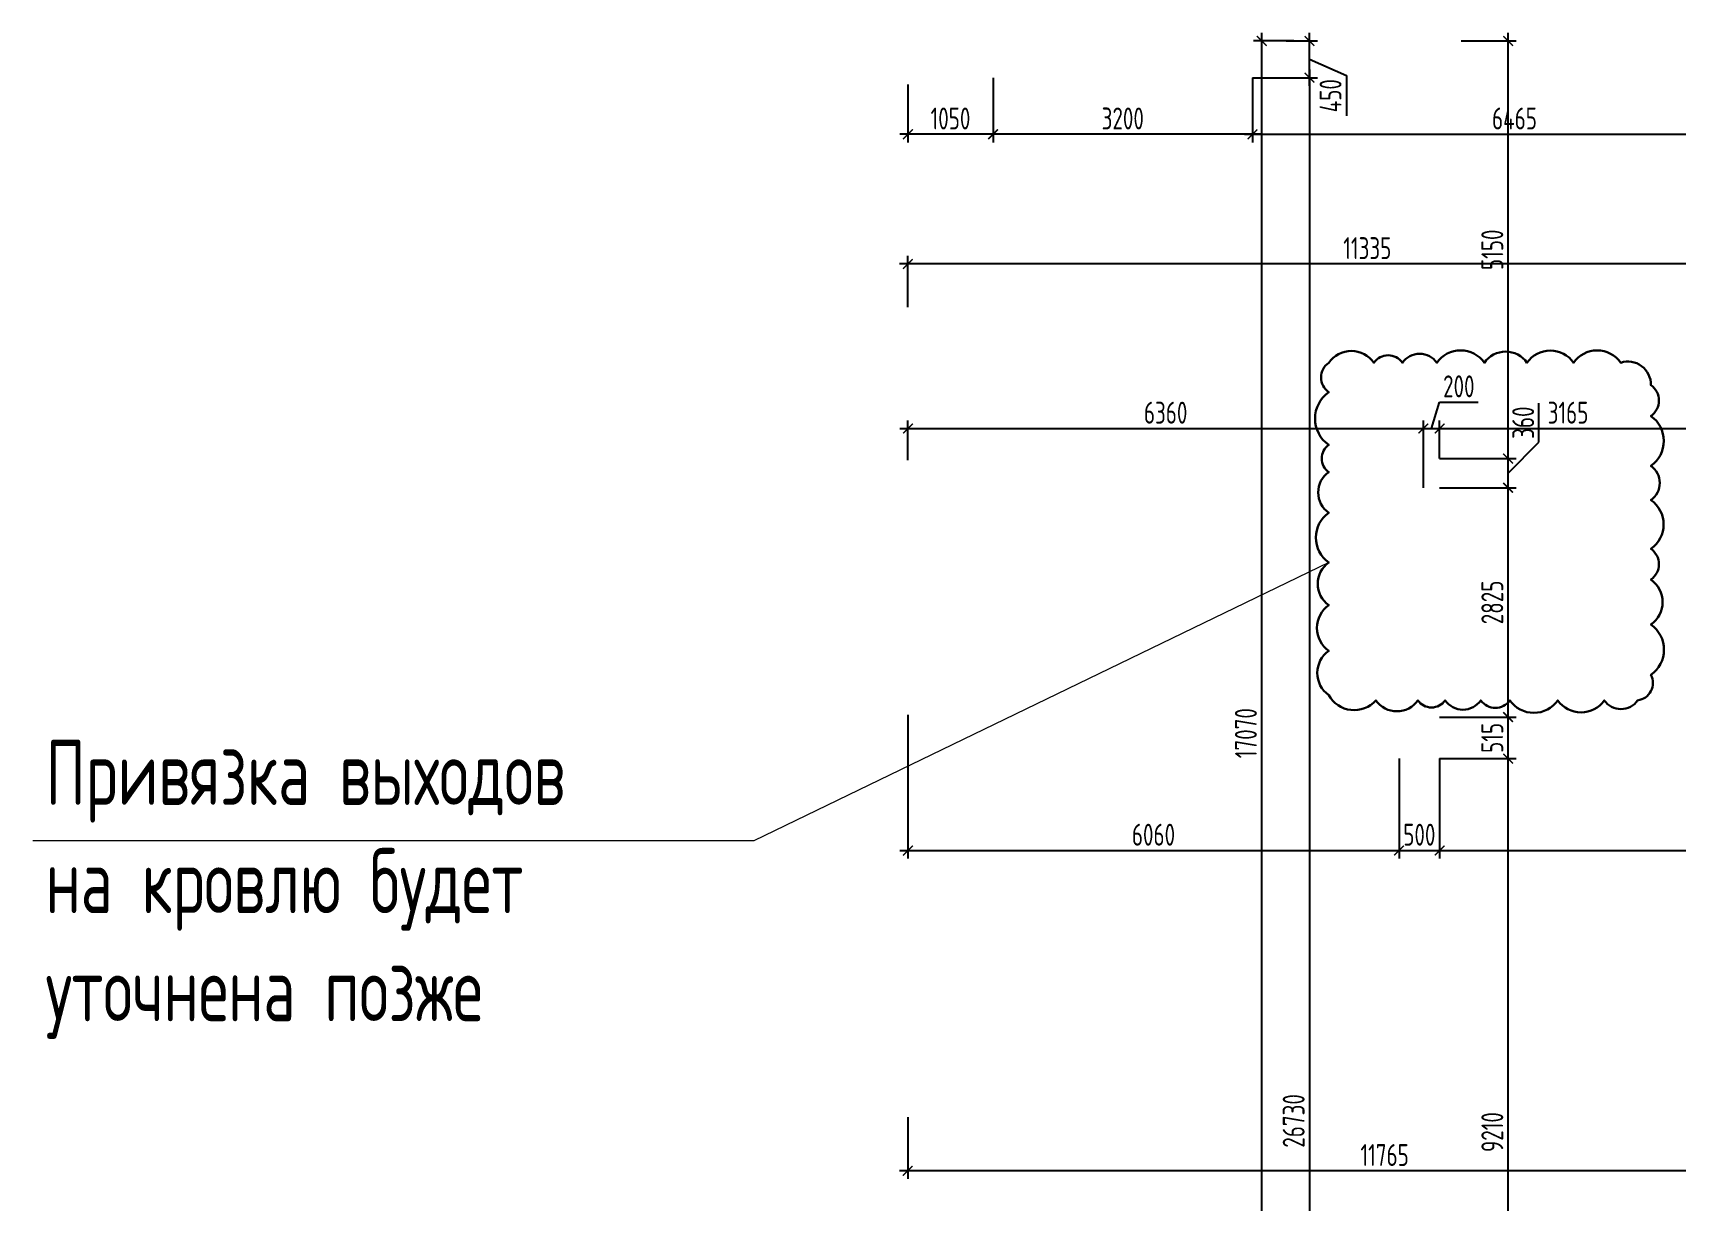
# Model space of a CAD drawing. Header units: millimetres. Extents: x -180271 to 535970, y 55206 to 89074.
# Drawn here: x 463213 to 483482, y 68180 to 82586 of the extents above; entities that cross this region are included whole.
import ezdxf

# ---------------------------------------------------------------- set-up
doc = ezdxf.new("R2010")
doc.units = ezdxf.units.MM
doc.layers.add('РАЗМЕРЫ КРОВЛИ ОВ', color=204, linetype='Continuous')
doc.styles.add('ICOCPEUR', font='isocpeur.ttf')
doc.styles.add('ISOCPEUR', font='isocpeur.ttf', dxfattribs={"width": 0.7})
doc.dimstyles.new('R_100', dxfattribs={"dimtxt": 270, "dimasz": 120, "dimexe": 100, "dimexo": 0, "dimgap": 60, "dimtad": 1, "dimdec": 0, "dimrnd": 5, "dimzin": 0, "dimdsep": 46, "dimtxsty": 'ISOCPEUR', "dimblk": 'ARCHTICK', "dimcen": 0, "dimdle": 100, "dimclrd": 256, "dimclre": 256, "dimclrt": 256, "dimadec": 0, "dimazin": 0, "dimtfac": 2, "dimtdec": 0, "dimtofl": 0, "dimtmove": 1, "dimatfit": 3, "dimfxl": 1, "dimtvp": 3, "dimtolj": 1, "dimtzin": 0, "dimarcsym": 0})

# ---------------------------------------------------------------- blocks, each defined once
blk = doc.blocks.new('_ArchTick')
at = {"color": 0, "linetype": 'ByBlock', "const_width": 0.15}
blk.add_lwpolyline([(-0.5, -0.5), (0.5, 0.5)], dxfattribs=at)
blk = doc.blocks.new('*D13774')
at = {"layer": 'Defpoints', "color": 0, "transparency": 16777216}
for p in [(480564, 73636), (481409, 73636), (480354, 64426)]:
    blk.add_point(p, dxfattribs=at)
at = {"layer": 'РАЗМЕРЫ КРОВЛИ ОВ', "lineweight": -2, "transparency": 16777216}
for p, q in [((480564, 73636), (481509, 73636)), ((481409, 64326), (481409, 73736)), ((480354, 64426), (481509, 64426))]:
    blk.add_line(p, q, dxfattribs=at)
at = {"layer": 'РАЗМЕРЫ КРОВЛИ ОВ', "lineweight": -2, "transparency": 16777216, "xscale": 120, "yscale": 120, "zscale": 120}
for p, rotation in [((481409, 73636), 90), ((481409, 64426), 270)]:
    blk.add_blockref('_ArchTick', p, dxfattribs=dict(at, rotation=rotation))
at = {"layer": 'РАЗМЕРЫ КРОВЛИ ОВ', "transparency": 16777216, "insert": (481214, 69031), "char_height": 270, "attachment_point": 5, "rotation": 90, "style": 'ISOCPEUR'}
blk.add_mtext('\\A1;9210', dxfattribs=at)
blk = doc.blocks.new('*D13775')
at = {"layer": 'Defpoints', "color": 0, "transparency": 16777216}
for p in [(480564, 74148), (481409, 74148), (480564, 73636)]:
    blk.add_point(p, dxfattribs=at)
at = {"layer": 'РАЗМЕРЫ КРОВЛИ ОВ', "lineweight": -2, "transparency": 16777216}
for p, q in [((481409, 73536), (481409, 74248)), ((480564, 74148), (481509, 74148)), ((480564, 73636), (481509, 73636))]:
    blk.add_line(p, q, dxfattribs=at)
at = {"layer": 'РАЗМЕРЫ КРОВЛИ ОВ', "lineweight": -2, "transparency": 16777216, "xscale": 120, "yscale": 120, "zscale": 120}
for p, rotation in [((481409, 74148), 90), ((481409, 73636), 270)]:
    blk.add_blockref('_ArchTick', p, dxfattribs=dict(at, rotation=rotation))
at = {"layer": 'РАЗМЕРЫ КРОВЛИ ОВ', "transparency": 16777216, "insert": (481214, 73892), "char_height": 270, "attachment_point": 5, "rotation": 90, "style": 'ISOCPEUR'}
blk.add_mtext('\\A1;515', dxfattribs=at)
blk = doc.blocks.new('*D13776')
at = {"layer": 'Defpoints', "color": 0, "transparency": 16777216}
for p in [(480564, 76976), (481409, 76976), (480564, 74148)]:
    blk.add_point(p, dxfattribs=at)
at = {"layer": 'РАЗМЕРЫ КРОВЛИ ОВ', "lineweight": -2, "transparency": 16777216}
for p, q in [((481409, 74048), (481409, 77076)), ((480564, 76976), (481509, 76976)), ((480564, 74148), (481509, 74148))]:
    blk.add_line(p, q, dxfattribs=at)
at = {"layer": 'РАЗМЕРЫ КРОВЛИ ОВ', "lineweight": -2, "transparency": 16777216, "xscale": 120, "yscale": 120, "zscale": 120}
for p, rotation in [((481409, 76976), 90), ((481409, 74148), 270)]:
    blk.add_blockref('_ArchTick', p, dxfattribs=dict(at, rotation=rotation))
at = {"layer": 'РАЗМЕРЫ КРОВЛИ ОВ', "transparency": 16777216, "insert": (481214, 75562), "char_height": 270, "attachment_point": 5, "rotation": 90, "style": 'ISOCPEUR'}
blk.add_mtext('\\A1;2825', dxfattribs=at)
blk = doc.blocks.new('*D13777')
at = {"layer": 'Defpoints', "color": 0, "transparency": 16777216}
for p in [(480564, 77336), (481409, 77336), (480564, 76976)]:
    blk.add_point(p, dxfattribs=at)
at = {"layer": 'РАЗМЕРЫ КРОВЛИ ОВ', "lineweight": -2, "transparency": 16777216}
for p, q in [((481790, 77539), (481790, 78018)), ((481409, 77156), (481790, 77539)), ((481409, 76876), (481409, 77436)), ((480564, 77336), (481509, 77336)), ((480564, 76976), (481509, 76976))]:
    blk.add_line(p, q, dxfattribs=at)
at = {"layer": 'РАЗМЕРЫ КРОВЛИ ОВ', "lineweight": -2, "transparency": 16777216, "xscale": 120, "yscale": 120, "zscale": 120}
for p, rotation in [((481409, 77336), 90), ((481409, 76976), 270)]:
    blk.add_blockref('_ArchTick', p, dxfattribs=dict(at, rotation=rotation))
at = {"layer": 'РАЗМЕРЫ КРОВЛИ ОВ', "transparency": 16777216, "insert": (481595, 77779), "char_height": 270, "attachment_point": 5, "rotation": 90, "style": 'ISOCPEUR'}
blk.add_mtext('\\A1;360', dxfattribs=at)
blk = doc.blocks.new('*D13778')
at = {"layer": 'Defpoints', "color": 0, "transparency": 16777216}
for p in [(480829, 82486), (481409, 82486), (480564, 77336)]:
    blk.add_point(p, dxfattribs=at)
at = {"layer": 'РАЗМЕРЫ КРОВЛИ ОВ', "lineweight": -2, "transparency": 16777216}
for p, q in [((481409, 77236), (481409, 82586)), ((480829, 82486), (481509, 82486)), ((480564, 77336), (481509, 77336))]:
    blk.add_line(p, q, dxfattribs=at)
at = {"layer": 'РАЗМЕРЫ КРОВЛИ ОВ', "lineweight": -2, "transparency": 16777216, "xscale": 120, "yscale": 120, "zscale": 120}
for p, rotation in [((481409, 82486), 90), ((481409, 77336), 270)]:
    blk.add_blockref('_ArchTick', p, dxfattribs=dict(at, rotation=rotation))
at = {"layer": 'РАЗМЕРЫ КРОВЛИ ОВ', "transparency": 16777216, "insert": (481214, 79911), "char_height": 270, "attachment_point": 5, "rotation": 90, "style": 'ISOCPEUR'}
blk.add_mtext('\\A1;5150', dxfattribs=at)
blk = doc.blocks.new('*D13779')
at = {"layer": 'Defpoints', "color": 0, "transparency": 16777216}
for p in [(480364, 77707), (474006, 77318), (480364, 76976)]:
    blk.add_point(p, dxfattribs=at)
at = {"layer": 'РАЗМЕРЫ КРОВЛИ ОВ', "lineweight": -2, "transparency": 16777216}
for p, q in [((473906, 77707), (480464, 77707)), ((474006, 77318), (474006, 77807)), ((480364, 76976), (480364, 77807))]:
    blk.add_line(p, q, dxfattribs=at)
at = {"layer": 'РАЗМЕРЫ КРОВЛИ ОВ', "lineweight": -2, "transparency": 16777216, "xscale": 120, "yscale": 120, "zscale": 120, "rotation": 180}
blk.add_blockref('_ArchTick', (474006, 77707), dxfattribs=at)
at = {"layer": 'РАЗМЕРЫ КРОВЛИ ОВ', "lineweight": -2, "transparency": 16777216, "xscale": 120, "yscale": 120, "zscale": 120}
blk.add_blockref('_ArchTick', (480364, 77707), dxfattribs=at)
at = {"layer": 'РАЗМЕРЫ КРОВЛИ ОВ', "transparency": 16777216, "insert": (477185, 77902), "char_height": 270, "attachment_point": 5, "style": 'ISOCPEUR'}
blk.add_mtext('\\A1;6360', dxfattribs=at)
blk = doc.blocks.new('*D13780')
at = {"layer": 'Defpoints', "color": 0, "transparency": 16777216}
for p in [(480564, 77707), (480564, 77336), (480364, 76976)]:
    blk.add_point(p, dxfattribs=at)
at = {"layer": 'РАЗМЕРЫ КРОВЛИ ОВ', "lineweight": -2, "transparency": 16777216}
for p, q in [((480464, 77707), (480562, 78032)), ((480562, 78032), (481041, 78032)), ((480264, 77707), (480664, 77707)), ((480364, 76976), (480364, 77807)), ((480564, 77336), (480564, 77807))]:
    blk.add_line(p, q, dxfattribs=at)
at = {"layer": 'РАЗМЕРЫ КРОВЛИ ОВ', "lineweight": -2, "transparency": 16777216, "xscale": 120, "yscale": 120, "zscale": 120, "rotation": 180}
blk.add_blockref('_ArchTick', (480364, 77707), dxfattribs=at)
at = {"layer": 'РАЗМЕРЫ КРОВЛИ ОВ', "lineweight": -2, "transparency": 16777216, "xscale": 120, "yscale": 120, "zscale": 120}
blk.add_blockref('_ArchTick', (480564, 77707), dxfattribs=at)
at = {"layer": 'РАЗМЕРЫ КРОВЛИ ОВ', "transparency": 16777216, "insert": (480801, 78227), "char_height": 270, "attachment_point": 5, "style": 'ISOCPEUR'}
blk.add_mtext('\\A1;200', dxfattribs=at)
blk = doc.blocks.new('*D13781')
at = {"layer": 'Defpoints', "color": 0, "transparency": 16777216}
for p in [(483731, 77707), (480564, 77336), (483731, 76535)]:
    blk.add_point(p, dxfattribs=at)
at = {"layer": 'РАЗМЕРЫ КРОВЛИ ОВ', "lineweight": -2, "transparency": 16777216}
for p, q in [((480464, 77707), (483831, 77707)), ((480564, 77336), (480564, 77807)), ((483731, 76535), (483731, 77807))]:
    blk.add_line(p, q, dxfattribs=at)
at = {"layer": 'РАЗМЕРЫ КРОВЛИ ОВ', "lineweight": -2, "transparency": 16777216, "xscale": 120, "yscale": 120, "zscale": 120, "rotation": 180}
blk.add_blockref('_ArchTick', (480564, 77707), dxfattribs=at)
at = {"layer": 'РАЗМЕРЫ КРОВЛИ ОВ', "lineweight": -2, "transparency": 16777216, "xscale": 120, "yscale": 120, "zscale": 120}
blk.add_blockref('_ArchTick', (483731, 77707), dxfattribs=at)
at = {"layer": 'РАЗМЕРЫ КРОВЛИ ОВ', "transparency": 16777216, "insert": (482148, 77902), "char_height": 270, "attachment_point": 5, "style": 'ISOCPEUR'}
blk.add_mtext('\\A1;3165', dxfattribs=at)
blk = doc.blocks.new('*D13829')
at = {"layer": 'Defpoints', "color": 0, "transparency": 16777216}
for p in [(474004, 79736), (474004, 79204), (485339, 79250)]:
    blk.add_point(p, dxfattribs=at)
at = {"layer": 'РАЗМЕРЫ КРОВЛИ ОВ', "lineweight": -2, "transparency": 16777216}
for p, q in [((485439, 79736), (473904, 79736)), ((474004, 79204), (474004, 79836)), ((485339, 79250), (485339, 79836))]:
    blk.add_line(p, q, dxfattribs=at)
at = {"layer": 'РАЗМЕРЫ КРОВЛИ ОВ', "lineweight": -2, "transparency": 16777216, "xscale": 120, "yscale": 120, "zscale": 120, "rotation": 180}
blk.add_blockref('_ArchTick', (474004, 79736), dxfattribs=at)
at = {"layer": 'РАЗМЕРЫ КРОВЛИ ОВ', "lineweight": -2, "transparency": 16777216, "xscale": 120, "yscale": 120, "zscale": 120}
blk.add_blockref('_ArchTick', (485339, 79736), dxfattribs=at)
at = {"layer": 'РАЗМЕРЫ КРОВЛИ ОВ', "transparency": 16777216, "insert": (479672, 79931), "char_height": 270, "attachment_point": 5, "style": 'ISOCPEUR'}
blk.add_mtext('\\A1;11335', dxfattribs=at)
blk = doc.blocks.new('*D13861')
at = {"layer": 'Defpoints', "color": 0, "transparency": 16777216}
for p in [(485768, 70535), (474004, 69215), (474004, 68553)]:
    blk.add_point(p, dxfattribs=at)
at = {"layer": 'РАЗМЕРЫ КРОВЛИ ОВ', "lineweight": -2, "transparency": 16777216}
for p, q in [((485768, 70535), (485768, 68453)), ((474004, 69215), (474004, 68453)), ((485868, 68553), (473904, 68553))]:
    blk.add_line(p, q, dxfattribs=at)
at = {"layer": 'РАЗМЕРЫ КРОВЛИ ОВ', "lineweight": -2, "transparency": 16777216, "xscale": 120, "yscale": 120, "zscale": 120, "rotation": 180}
blk.add_blockref('_ArchTick', (474004, 68553), dxfattribs=at)
at = {"layer": 'РАЗМЕРЫ КРОВЛИ ОВ', "lineweight": -2, "transparency": 16777216, "xscale": 120, "yscale": 120, "zscale": 120}
blk.add_blockref('_ArchTick', (485768, 68553), dxfattribs=at)
at = {"layer": 'РАЗМЕРЫ КРОВЛИ ОВ', "transparency": 16777216, "insert": (479886, 68748), "char_height": 270, "attachment_point": 5, "style": 'ISOCPEUR'}
blk.add_mtext('\\A1;11765', dxfattribs=at)
blk = doc.blocks.new('*D13874')
at = {"layer": 'Defpoints', "color": 0, "transparency": 16777216}
for p in [(474006, 74175), (480064, 73636), (480064, 72503)]:
    blk.add_point(p, dxfattribs=at)
at = {"layer": 'РАЗМЕРЫ КРОВЛИ ОВ', "lineweight": -2, "transparency": 16777216}
for p, q in [((474006, 74175), (474006, 72403)), ((480064, 73636), (480064, 72403)), ((473906, 72503), (480164, 72503))]:
    blk.add_line(p, q, dxfattribs=at)
at = {"layer": 'РАЗМЕРЫ КРОВЛИ ОВ', "lineweight": -2, "transparency": 16777216, "xscale": 120, "yscale": 120, "zscale": 120, "rotation": 180}
blk.add_blockref('_ArchTick', (474006, 72503), dxfattribs=at)
at = {"layer": 'РАЗМЕРЫ КРОВЛИ ОВ', "lineweight": -2, "transparency": 16777216, "xscale": 120, "yscale": 120, "zscale": 120}
blk.add_blockref('_ArchTick', (480064, 72503), dxfattribs=at)
at = {"layer": 'РАЗМЕРЫ КРОВЛИ ОВ', "transparency": 16777216, "insert": (477035, 72698), "char_height": 270, "attachment_point": 5, "style": 'ISOCPEUR'}
blk.add_mtext('\\A1;6060', dxfattribs=at)
blk = doc.blocks.new('*D13875')
at = {"layer": 'Defpoints', "color": 0, "transparency": 16777216}
for p in [(480064, 73636), (480564, 73636), (480564, 72503)]:
    blk.add_point(p, dxfattribs=at)
at = {"layer": 'РАЗМЕРЫ КРОВЛИ ОВ', "lineweight": -2, "transparency": 16777216}
for p, q in [((480064, 73636), (480064, 72403)), ((480564, 73636), (480564, 72403)), ((479964, 72503), (480664, 72503))]:
    blk.add_line(p, q, dxfattribs=at)
at = {"layer": 'РАЗМЕРЫ КРОВЛИ ОВ', "lineweight": -2, "transparency": 16777216, "xscale": 120, "yscale": 120, "zscale": 120, "rotation": 180}
blk.add_blockref('_ArchTick', (480064, 72503), dxfattribs=at)
at = {"layer": 'РАЗМЕРЫ КРОВЛИ ОВ', "lineweight": -2, "transparency": 16777216, "xscale": 120, "yscale": 120, "zscale": 120}
blk.add_blockref('_ArchTick', (480564, 72503), dxfattribs=at)
at = {"layer": 'РАЗМЕРЫ КРОВЛИ ОВ', "transparency": 16777216, "insert": (480314, 72698), "char_height": 270, "attachment_point": 5, "style": 'ISOCPEUR'}
blk.add_mtext('\\A1;500', dxfattribs=at)
blk = doc.blocks.new('*D13876')
at = {"layer": 'Defpoints', "color": 0, "transparency": 16777216}
for p in [(488851, 74283), (480564, 73636), (488851, 72503)]:
    blk.add_point(p, dxfattribs=at)
at = {"layer": 'РАЗМЕРЫ КРОВЛИ ОВ', "lineweight": -2, "transparency": 16777216}
for p, q in [((488851, 74283), (488851, 72403)), ((480564, 73636), (480564, 72403)), ((480464, 72503), (488951, 72503))]:
    blk.add_line(p, q, dxfattribs=at)
at = {"layer": 'РАЗМЕРЫ КРОВЛИ ОВ', "lineweight": -2, "transparency": 16777216, "xscale": 120, "yscale": 120, "zscale": 120, "rotation": 180}
blk.add_blockref('_ArchTick', (480564, 72503), dxfattribs=at)
at = {"layer": 'РАЗМЕРЫ КРОВЛИ ОВ', "lineweight": -2, "transparency": 16777216, "xscale": 120, "yscale": 120, "zscale": 120}
blk.add_blockref('_ArchTick', (488851, 72503), dxfattribs=at)
at = {"layer": 'РАЗМЕРЫ КРОВЛИ ОВ', "transparency": 16777216, "insert": (484707, 72698), "char_height": 270, "attachment_point": 5, "style": 'ISOCPEUR'}
blk.add_mtext('\\A1;8285', dxfattribs=at)
blk = doc.blocks.new('*D13910')
at = {"layer": 'Defpoints', "color": 0, "transparency": 16777216}
for p in [(478370, 82486), (478768, 82486), (477985, 65415)]:
    blk.add_point(p, dxfattribs=at)
at = {"layer": 'РАЗМЕРЫ КРОВЛИ ОВ', "lineweight": -2, "transparency": 16777216}
for p, q in [((478370, 65315), (478370, 82586)), ((478768, 82486), (478270, 82486)), ((477985, 65415), (478470, 65415))]:
    blk.add_line(p, q, dxfattribs=at)
at = {"layer": 'РАЗМЕРЫ КРОВЛИ ОВ', "lineweight": -2, "transparency": 16777216, "xscale": 120, "yscale": 120, "zscale": 120}
for p, rotation in [((478370, 82486), 90), ((478370, 65415), 270)]:
    blk.add_blockref('_ArchTick', p, dxfattribs=dict(at, rotation=rotation))
at = {"layer": 'РАЗМЕРЫ КРОВЛИ ОВ', "transparency": 16777216, "insert": (478175, 73950), "char_height": 270, "attachment_point": 5, "rotation": 90, "style": 'ISOCPEUR'}
blk.add_mtext('\\A1;17070', dxfattribs=at)
blk = doc.blocks.new('*D13915')
at = {"layer": 'Defpoints', "color": 0, "transparency": 16777216}
for p in [(484721, 82486), (478256, 82033), (484721, 81335)]:
    blk.add_point(p, dxfattribs=at)
at = {"layer": 'РАЗМЕРЫ КРОВЛИ ОВ', "lineweight": -2, "transparency": 16777216}
for p, q in [((484721, 82486), (484721, 81235)), ((478256, 82033), (478256, 81235)), ((478156, 81335), (484821, 81335))]:
    blk.add_line(p, q, dxfattribs=at)
at = {"layer": 'РАЗМЕРЫ КРОВЛИ ОВ', "lineweight": -2, "transparency": 16777216, "xscale": 120, "yscale": 120, "zscale": 120, "rotation": 180}
blk.add_blockref('_ArchTick', (478256, 81335), dxfattribs=at)
at = {"layer": 'РАЗМЕРЫ КРОВЛИ ОВ', "lineweight": -2, "transparency": 16777216, "xscale": 120, "yscale": 120, "zscale": 120}
blk.add_blockref('_ArchTick', (484721, 81335), dxfattribs=at)
at = {"layer": 'РАЗМЕРЫ КРОВЛИ ОВ', "transparency": 16777216, "insert": (481488, 81530), "char_height": 270, "attachment_point": 5, "style": 'ISOCPEUR'}
blk.add_mtext('\\A1;6465', dxfattribs=at)
blk = doc.blocks.new('*D13916')
at = {"layer": 'Defpoints', "color": 0, "transparency": 16777216}
for p in [(478670, 82486), (478959, 82486), (478256, 82033)]:
    blk.add_point(p, dxfattribs=at)
at = {"layer": 'РАЗМЕРЫ КРОВЛИ ОВ', "lineweight": -2, "transparency": 16777216}
for p, q in [((478959, 81933), (478959, 82586)), ((478670, 82486), (479059, 82486)), ((478959, 82260), (479414, 82060)), ((478256, 82033), (479059, 82033)), ((479414, 82060), (479414, 81562))]:
    blk.add_line(p, q, dxfattribs=at)
at = {"layer": 'РАЗМЕРЫ КРОВЛИ ОВ', "lineweight": -2, "transparency": 16777216, "xscale": 120, "yscale": 120, "zscale": 120}
for p, rotation in [((478959, 82486), 90), ((478959, 82033), 270)]:
    blk.add_blockref('_ArchTick', p, dxfattribs=dict(at, rotation=rotation))
at = {"layer": 'РАЗМЕРЫ КРОВЛИ ОВ', "transparency": 16777216, "insert": (479219, 81811), "char_height": 270, "attachment_point": 5, "rotation": 90, "style": 'ISOCPEUR'}
blk.add_mtext('\\A1;450', dxfattribs=at)
blk = doc.blocks.new('*D13917')
at = {"layer": 'Defpoints', "color": 0, "transparency": 16777216}
for p in [(478256, 82033), (478959, 55306), (479756, 55306)]:
    blk.add_point(p, dxfattribs=at)
at = {"layer": 'РАЗМЕРЫ КРОВЛИ ОВ', "lineweight": -2, "transparency": 16777216}
for p, q in [((478959, 82133), (478959, 55206)), ((478256, 82033), (479059, 82033)), ((479756, 55306), (478859, 55306))]:
    blk.add_line(p, q, dxfattribs=at)
at = {"layer": 'РАЗМЕРЫ КРОВЛИ ОВ', "lineweight": -2, "transparency": 16777216, "xscale": 120, "yscale": 120, "zscale": 120}
for p, rotation in [((478959, 82033), 90), ((478959, 55306), 270)]:
    blk.add_blockref('_ArchTick', p, dxfattribs=dict(at, rotation=rotation))
at = {"layer": 'РАЗМЕРЫ КРОВЛИ ОВ', "transparency": 16777216, "insert": (478764, 69169), "char_height": 270, "attachment_point": 5, "rotation": 90, "style": 'ISOCPEUR'}
blk.add_mtext('\\A1;26730', dxfattribs=at)
blk = doc.blocks.new('*D21775')
at = {"layer": 'Defpoints', "color": 0, "transparency": 16777216}
for p in [(475056, 82033), (478256, 82033), (475056, 81335)]:
    blk.add_point(p, dxfattribs=at)
at = {"layer": 'РАЗМЕРЫ КРОВЛИ ОВ', "lineweight": -2, "transparency": 16777216}
for p, q in [((475056, 82033), (475056, 81235)), ((478256, 82033), (478256, 81235)), ((478356, 81335), (474956, 81335))]:
    blk.add_line(p, q, dxfattribs=at)
at = {"layer": 'РАЗМЕРЫ КРОВЛИ ОВ', "lineweight": -2, "transparency": 16777216, "xscale": 120, "yscale": 120, "zscale": 120, "rotation": 180}
blk.add_blockref('_ArchTick', (475056, 81335), dxfattribs=at)
at = {"layer": 'РАЗМЕРЫ КРОВЛИ ОВ', "lineweight": -2, "transparency": 16777216, "xscale": 120, "yscale": 120, "zscale": 120}
blk.add_blockref('_ArchTick', (478256, 81335), dxfattribs=at)
at = {"layer": 'РАЗМЕРЫ КРОВЛИ ОВ', "transparency": 16777216, "insert": (476656, 81530), "char_height": 270, "attachment_point": 5, "style": 'ISOCPEUR'}
blk.add_mtext('\\A1;3200', dxfattribs=at)
blk = doc.blocks.new('*D21776')
at = {"layer": 'Defpoints', "color": 0, "transparency": 16777216}
for p in [(474006, 81949), (475056, 82033), (474006, 81335)]:
    blk.add_point(p, dxfattribs=at)
at = {"layer": 'РАЗМЕРЫ КРОВЛИ ОВ', "lineweight": -2, "transparency": 16777216}
for p, q in [((474006, 81949), (474006, 81235)), ((475056, 82033), (475056, 81235)), ((475156, 81335), (473906, 81335))]:
    blk.add_line(p, q, dxfattribs=at)
at = {"layer": 'РАЗМЕРЫ КРОВЛИ ОВ', "lineweight": -2, "transparency": 16777216, "xscale": 120, "yscale": 120, "zscale": 120, "rotation": 180}
blk.add_blockref('_ArchTick', (474006, 81335), dxfattribs=at)
at = {"layer": 'РАЗМЕРЫ КРОВЛИ ОВ', "lineweight": -2, "transparency": 16777216, "xscale": 120, "yscale": 120, "zscale": 120}
blk.add_blockref('_ArchTick', (475056, 81335), dxfattribs=at)
at = {"layer": 'РАЗМЕРЫ КРОВЛИ ОВ', "transparency": 16777216, "insert": (474531, 81530), "char_height": 270, "attachment_point": 5, "style": 'ISOCPEUR'}
blk.add_mtext('\\A1;1050', dxfattribs=at)

msp = doc.modelspace()

# ---------------------------------------------------------------- linework, layer by layer
at = {"layer": 'РАЗМЕРЫ КРОВЛИ ОВ', "color": 20, "lineweight": 18, "true_color": 0xf63c09}
for p, q in [((479197, 76054.6), (472103.7, 72624.4)), ((472103.7, 72624.4), (463212.8, 72624.4))]:
    msp.add_line(p, q, dxfattribs=at)
at = {"layer": 'РАЗМЕРЫ КРОВЛИ ОВ', "color": 20, "lineweight": 30, "true_color": 0xf63c09}
msp.add_lwpolyline([(479197, 78518.4, -0.5205671), (479753.8, 78518.4, -0.5205671), (480105.2, 78518.4, -0.5205671), (480530.4, 78518.4, -0.5205671), (481116, 78518.4, -0.5205671), (481642, 78518.4, -0.5205671), (482216.7, 78518.4, -0.5205671), (482797.9, 78518.4, -0.5205671), (483170.3, 78241.4, -0.5205671), (483170.3, 77860.6, -0.5205671), (483170.3, 77246.1, -0.5205671), (483170.3, 76824.7, -0.5205671), (483170.3, 76222.7, -0.5205671), (483170.3, 75843.6, -0.5205671), (483170.3, 75289.2, -0.5205671), (483170.3, 74668.7, -0.5205671), (483006.6, 74354.5, -0.5205671), (482594.9, 74354.5, -0.5205671), (482021.9, 74354.5, -0.5205671), (481430.6, 74354.5, -0.5205671), (481072.4, 74354.5, -0.5205671), (480632.1, 74354.5, -0.5205671), (480296.4, 74354.5, -0.5205671), (479777.8, 74354.5, -0.5205671), (479197, 74420.6, -0.5205671), (479197, 74965.2, -0.5205671), (479197, 75528.9, -0.5205671), (479197, 76054.6, -0.5205671), (479197, 76667.6, -0.5205671), (479197, 77169.8, -0.5205671), (479197, 77503.8, -0.5205671), (479197, 78154.3, -0.5205671)], format="xyb", close=True, dxfattribs=at)

# ---------------------------------------------------------------- texts
at = {"layer": 'РАЗМЕРЫ КРОВЛИ ОВ', "color": 20, "lineweight": 30, "true_color": 0xf63c09, "insert": (463369.9, 72022.3), "char_height": 800, "width": 7500, "attachment_point": 4, "style": 'ICOCPEUR'}
msp.add_mtext('{\\W0.7;Привязка выходов на кровлю будет уточнена позже}', dxfattribs=at)

# ---------------------------------------------------------------- dimensions: what is measured, and where the dimension line sits
at = {"layer": 'РАЗМЕРЫ КРОВЛИ ОВ'}
for base, p1, p2, picture, middle in [((478370.4, 82485.7), (477985.2, 65414.6), (478768.5, 82485.7), '*D13910', (478175.4, 73950.1)), ((481409.4, 82485.7), (480564.3, 77335.7), (480829.4, 82485.7), '*D13778', (481214.4, 79910.7)), ((481409.4, 76975.7), (480564.3, 74148.4), (480564.3, 76975.7), '*D13776', (481214.4, 75562.1)), ((481409.4, 74148.4), (480564.3, 73635.7), (480564.3, 74148.4), '*D13775', (481214.4, 73892.1)), ((481409.4, 73635.7), (480354.2, 64425.7), (480564.3, 73635.7), '*D13774', (481214.4, 69030.7))]:
    dim = msp.add_linear_dim(base=base, p1=p1, p2=p2, angle=90, dimstyle='R_100', override={"dimpost": '\\X'}, dxfattribs=at)
    dim.commit()
    dim.dimension.update_dxf_attribs({"geometry": picture, "text_midpoint": middle})
for base, p1, p2, picture, middle in [((478959.1, 82485.7), (478256.1, 82033.4), (478669.7, 82485.7), '*D13916', (479414.2, 81999.9)), ((478959.1, 55305.7), (478256.1, 82033.4), (479755.9, 55305.7), '*D13917', (478959.1, 69168.8)), ((481409.4, 77335.7), (480564.3, 76975.7), (480564.3, 77335.7), '*D13777', (481790.4, 77599))]:
    dim = msp.add_linear_dim(base=base, p1=p1, p2=p2, angle=90, dimstyle='R_100', override={"dimpost": '\\X'}, dxfattribs=at)
    dim.commit()
    dim.dimension.update_dxf_attribs({"geometry": picture, "text_midpoint": middle, "dimtype": 160})
for base, p1, p2, picture, middle in [((484720.5, 81335.1), (478256.1, 82033.4), (484720.5, 82485.7), '*D13915', (481488.3, 81530.1)), ((474005.5, 81335.1), (475056.1, 82033.4), (474005.5, 81948.8), '*D21776', (474530.8, 81530.1)), ((475056.1, 81335.1), (478256.1, 82033.4), (475056.1, 82033.4), '*D21775', (476656.1, 81530.1)), ((474004.3, 79736.2), (485339.2, 79250.3), (474004.3, 79203.5), '*D13829', (479671.7, 79931.2)), ((480564.3, 77706.8), (480364.3, 76975.7), (480564.3, 77335.7), '*D13780', (480621.8, 78226.8)), ((480364.3, 77706.8), (474005.5, 77317.8), (480364.3, 76975.7), '*D13779', (477184.9, 77901.8)), ((483731.3, 77706.8), (480564.3, 77335.7), (483731.3, 76535), '*D13781', (482147.8, 77901.8)), ((488850.5, 72502.5), (480564.3, 73635.7), (488850.5, 74283), '*D13876', (484707.4, 72697.5)), ((480064.3, 72502.5), (474005.5, 74174.7), (480064.3, 73635.7), '*D13874', (477034.9, 72697.5)), ((480564.3, 72502.5), (480064.3, 73635.7), (480564.3, 73635.7), '*D13875', (480314.3, 72697.5)), ((474004.3, 68553.4), (485768.2, 70535.3), (474004.3, 69215.3), '*D13861', (479886.2, 68748.4))]:
    dim = msp.add_linear_dim(base=base, p1=p1, p2=p2, dimstyle='R_100', override={"dimpost": '\\X'}, dxfattribs=at)
    dim.commit()
    dim.dimension.update_dxf_attribs({"geometry": picture, "text_midpoint": middle})

doc.saveas('drawing.dxf')
